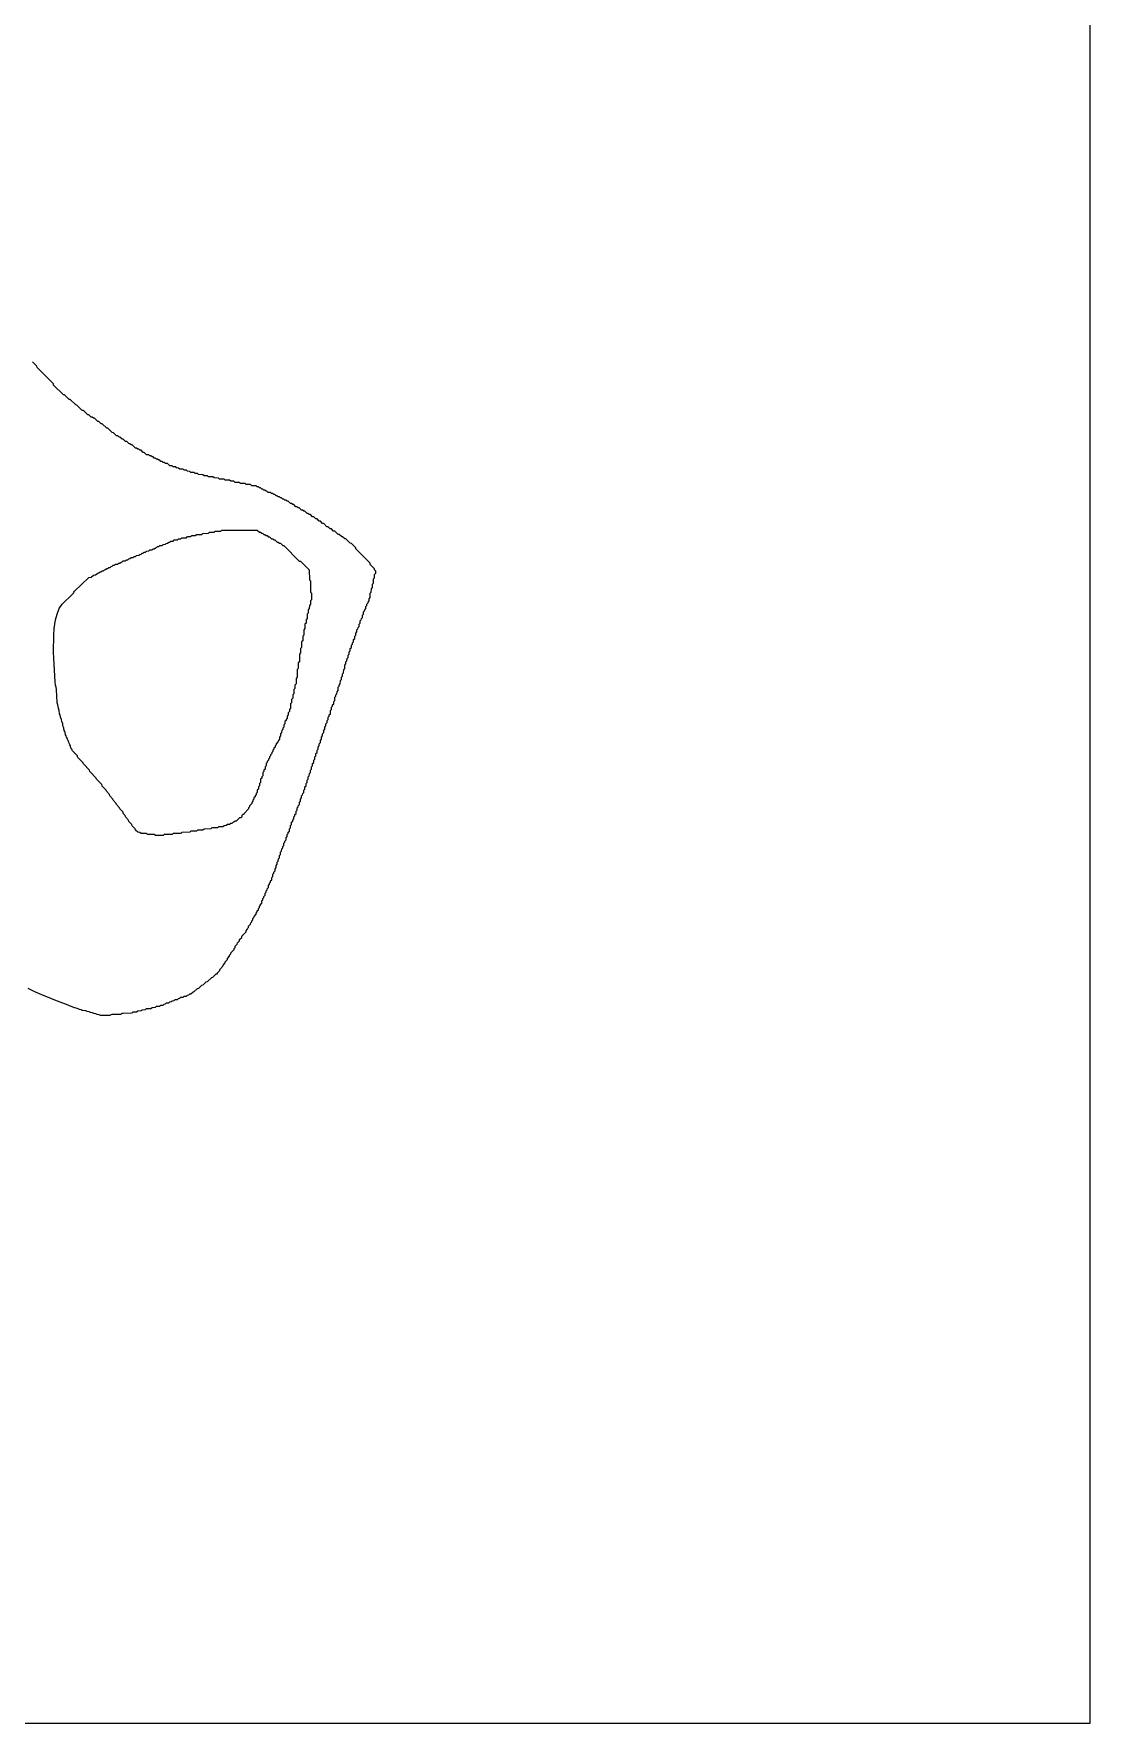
# Model space of a CAD drawing. Header units: millimetres. Extents: x 0 to 6416, y -3898 to 1268.
# Drawn here: x 2041 to 2518, y -3898 to -3134 of the extents above; entities that cross this region are included whole.
import ezdxf

# ---------------------------------------------------------------- set-up
doc = ezdxf.new("R2010")
doc.units = ezdxf.units.MM
for name, color, linetype in [('CUT_OUTER', 1, 'Continuous'), ('ENGRAVE_NEXT', 3, 'Continuous'), ('SHEET_EDGE', 7, 'Continuous')]:
    doc.layers.add(name, color=color, linetype=linetype)

msp = doc.modelspace()

# ---------------------------------------------------------------- linework, layer by layer
at = {"layer": 'CUT_OUTER'}
msp.add_lwpolyline([(2038.57, -3565.6), (2041.64, -3567.1), (2044.7, -3568.43), (2048.85, -3570.1), (2050.7, -3570.77), (2054.2, -3572.22), (2055.2, -3572.54), (2058.7, -3574.03), (2061.2, -3574.76), (2061.7, -3574.98), (2062.7, -3575.21), (2063.2, -3575.43), (2064.7, -3575.69), (2065.2, -3575.92), (2066.2, -3576.14), (2066.7, -3576.38), (2067.7, -3576.6), (2068.2, -3576.85), (2069.2, -3577.04), (2069.7, -3577.31), (2070.7, -3577.46), (2071.2, -3577.77), (2071.7, -3577.78), (2075.7, -3577.74), (2076, -3577.6), (2076.2, -3577.4), (2076.7, -3577.32), (2080.7, -3577.22), (2080.95, -3577.1), (2081.2, -3576.85), (2081.7, -3576.78), (2085.7, -3576.69), (2086.2, -3576.28), (2087.7, -3576.19), (2088.2, -3575.78), (2089.7, -3575.68), (2090.2, -3575.27), (2091.7, -3575.18), (2092.2, -3574.76), (2094.2, -3574.67), (2094.7, -3574.24), (2096.2, -3574.16), (2096.7, -3573.72), (2098.2, -3573.66), (2098.7, -3573.21), (2099.7, -3573.16), (2100.2, -3572.7), (2100.81, -3572.6), (2101.2, -3572.21), (2102.2, -3572.15), (2102.7, -3571.69), (2103.3, -3571.6), (2103.7, -3571.2), (2104.7, -3571.15), (2105.2, -3570.69), (2106.2, -3570.64), (2106.7, -3570.18), (2107.28, -3570.1), (2107.7, -3569.68), (2108.7, -3569.64), (2109.2, -3569.17), (2110.2, -3569.14), (2110.7, -3568.66), (2111.26, -3568.6), (2111.7, -3568.16), (2112.2, -3568.14), (2113.2, -3567.16), (2113.75, -3567.1), (2115.2, -3565.66), (2115.75, -3565.6), (2117.2, -3564.16), (2117.74, -3564.1), (2119.2, -3562.66), (2119.74, -3562.6), (2121.7, -3560.65), (2122.2, -3560.63), (2123.7, -3559.14), (2124.2, -3559.12), (2124.24, -3558.6), (2125.23, -3557.6), (2125.25, -3557.1), (2126.7, -3555.63), (2126.74, -3555.1), (2127.73, -3554.1), (2127.74, -3553.6), (2128.73, -3552.6), (2128.74, -3552.1), (2129.72, -3551.1), (2129.74, -3550.6), (2130.23, -3550.1), (2130.25, -3549.6), (2131.72, -3548.1), (2131.74, -3547.6), (2132.23, -3547.1), (2132.24, -3546.6), (2133.2, -3545.63), (2133.24, -3545.1), (2134.22, -3544.1), (2134.24, -3543.6), (2135.22, -3542.6), (2135.24, -3542.1), (2137.22, -3540.1), (2137.23, -3539.6), (2137.72, -3539.1), (2137.73, -3538.6), (2138.22, -3538.1), (2138.24, -3537.6), (2139.22, -3536.6), (2139.23, -3536.1), (2139.72, -3535.6), (2139.73, -3535.1), (2140.22, -3534.6), (2140.23, -3534.1), (2140.72, -3533.6), (2140.74, -3533.1), (2141.72, -3532.1), (2141.73, -3531.6), (2142.22, -3531.1), (2142.23, -3530.6), (2142.72, -3530.1), (2142.73, -3529.6), (2143.22, -3529.1), (2143.23, -3528.6), (2143.72, -3528.1), (2143.73, -3527.6), (2144.22, -3527.1), (2144.23, -3526.1), (2144.7, -3525.63), (2144.73, -3525.1), (2145.22, -3524.6), (2145.23, -3524.1), (2145.72, -3523.6), (2145.73, -3522.6), (2146.2, -3522.13), (2146.23, -3521.6), (2146.72, -3521.1), (2146.73, -3520.6), (2147.22, -3520.1), (2147.23, -3519.1), (2147.7, -3518.63), (2147.73, -3518.1), (2148.22, -3517.6), (2148.23, -3517.1), (2148.72, -3516.6), (2148.73, -3515.6), (2149.22, -3515.1), (2149.23, -3514.1), (2149.7, -3513.63), (2149.73, -3513.1), (2150.22, -3512.6), (2150.23, -3511.6), (2150.72, -3511.1), (2150.73, -3510.1), (2151.22, -3509.6), (2151.23, -3508.6), (2151.72, -3508.1), (2151.73, -3507.1), (2152.22, -3506.6), (2152.23, -3505.6), (2152.72, -3505.1), (2152.73, -3504.1), (2153.22, -3503.6), (2153.23, -3502.6), (2153.7, -3502.13), (2153.73, -3501.6), (2154.22, -3501.1), (2154.23, -3500.1), (2154.7, -3499.63), (2154.73, -3499.1), (2155.22, -3498.6), (2155.23, -3497.6), (2155.72, -3497.1), (2155.73, -3496.1), (2156.2, -3495.63), (2156.23, -3495.1), (2156.72, -3494.6), (2156.73, -3493.6), (2157.22, -3493.1), (2157.23, -3492.1), (2157.72, -3491.6), (2157.73, -3490.6), (2158.2, -3490.13), (2158.23, -3489.6), (2158.72, -3489.1), (2158.73, -3488.1), (2159.2, -3487.63), (2159.23, -3487.1), (2159.72, -3486.6), (2159.73, -3485.6), (2160.22, -3485.1), (2160.23, -3484.1), (2160.7, -3483.63), (2160.73, -3483.1), (2161.22, -3482.6), (2161.23, -3481.6), (2161.72, -3481.1), (2161.73, -3480.1), (2162.22, -3479.6), (2162.23, -3478.6), (2162.7, -3478.13), (2162.73, -3477.6), (2163.22, -3477.1), (2163.23, -3476.1), (2163.72, -3475.6), (2163.73, -3474.6), (2164.22, -3474.1), (2164.23, -3473.1), (2164.72, -3472.6), (2164.73, -3471.6), (2165.22, -3471.1), (2165.23, -3470.1), (2165.72, -3469.6), (2165.73, -3468.6), (2166.22, -3468.1), (2166.23, -3467.1), (2166.72, -3466.6), (2166.73, -3465.6), (2167.22, -3465.1), (2167.23, -3464.1), (2167.72, -3463.6), (2167.73, -3462.6), (2168.22, -3462.1), (2168.23, -3461.1), (2168.72, -3460.6), (2168.73, -3459.6), (2169.22, -3459.1), (2169.23, -3458.1), (2169.72, -3457.6), (2169.73, -3456.6), (2170.22, -3456.1), (2170.23, -3455.1), (2170.72, -3454.6), (2170.73, -3453.6), (2171.22, -3453.1), (2171.23, -3452.1), (2171.72, -3451.6), (2171.73, -3450.6), (2172.22, -3450.1), (2172.23, -3449.1), (2172.72, -3448.6), (2172.73, -3447.6), (2173.22, -3447.1), (2173.23, -3446.1), (2173.72, -3445.6), (2173.73, -3444.6), (2174.22, -3444.1), (2174.23, -3443.1), (2174.7, -3442.63), (2174.73, -3442.1), (2175.22, -3441.6), (2175.23, -3440.1), (2175.72, -3439.6), (2175.73, -3438.6), (2176.2, -3438.13), (2176.23, -3437.6), (2176.72, -3437.1), (2176.73, -3436.1), (2177.22, -3435.6), (2177.24, -3434.1), (2177.7, -3433.64), (2177.73, -3433.1), (2178.22, -3432.6), (2178.23, -3431.6), (2178.72, -3431.1), (2178.74, -3429.6), (2179.2, -3429.14), (2179.23, -3428.6), (2179.72, -3428.1), (2179.74, -3426.6), (2180.22, -3426.1), (2180.24, -3425.1), (2180.72, -3424.6), (2180.73, -3423.6), (2181.22, -3423.1), (2181.24, -3421.6), (2181.72, -3421.1), (2181.74, -3419.6), (2182.22, -3419.1), (2182.24, -3418.1), (2182.72, -3417.6), (2182.74, -3416.6), (2183.22, -3416.1), (2183.24, -3415.1), (2183.72, -3414.6), (2183.74, -3413.6), (2184.22, -3413.1), (2184.24, -3412.1), (2184.72, -3411.6), (2184.74, -3410.6), (2185.2, -3410.14), (2185.24, -3409.6), (2185.72, -3409.1), (2185.74, -3408.1), (2186.22, -3407.6), (2186.24, -3406.6), (2186.72, -3406.1), (2186.74, -3405.1), (2187.22, -3404.6), (2187.24, -3403.6), (2187.7, -3403.14), (2187.74, -3402.6), (2188.22, -3402.1), (2188.24, -3401.1), (2188.72, -3400.6), (2188.74, -3399.6), (2189.2, -3399.14), (2189.24, -3398.6), (2189.72, -3398.1), (2189.74, -3397.1), (2190.22, -3396.6), (2190.24, -3395.6), (2190.7, -3395.14), (2190.73, -3394.6), (2191.22, -3394.1), (2191.24, -3393.1), (2191.7, -3392.64), (2191.73, -3392.1), (2192.22, -3391.6), (2192.23, -3391.1), (2192.72, -3390.6), (2192.73, -3389.6), (2193.22, -3389.1), (2193.24, -3387.1), (2193.72, -3386.6), (2193.73, -3385.1), (2194.22, -3384.6), (2194.23, -3383.1), (2194.72, -3382.6), (2194.73, -3380.6), (2195.21, -3380.1), (2195.23, -3378.6), (2195.71, -3378.1), (2195.71, -3377.1), (2195.22, -3376.6), (2195.21, -3376.1), (2193.23, -3374.1), (2193.2, -3373.58), (2186.73, -3367.1), (2186.7, -3366.58), (2184.72, -3364.6), (2184.2, -3364.57), (2182.22, -3362.6), (2181.7, -3362.57), (2180.7, -3361.58), (2180.2, -3361.57), (2179.2, -3360.58), (2178.7, -3360.56), (2177.2, -3359.08), (2176.7, -3359.07), (2175.7, -3358.08), (2175.2, -3358.07), (2174.2, -3357.08), (2173.7, -3357.06), (2172.2, -3355.58), (2171.7, -3355.57), (2170.73, -3354.6), (2170.2, -3354.57), (2169.2, -3353.58), (2168.7, -3353.57), (2167.7, -3352.58), (2167.2, -3352.57), (2166.2, -3351.58), (2165.7, -3351.57), (2165.2, -3351.08), (2164.7, -3351.07), (2163.7, -3350.08), (2163.2, -3350.07), (2162.7, -3349.58), (2162.2, -3349.57), (2161.2, -3348.58), (2160.7, -3348.57), (2160.2, -3348.08), (2159.7, -3348.07), (2158.7, -3347.08), (2158.2, -3347.07), (2157.7, -3346.58), (2157.2, -3346.57), (2156.2, -3345.58), (2155.7, -3345.57), (2155.2, -3345.08), (2154.7, -3345.07), (2154.2, -3344.58), (2153.7, -3344.57), (2153.2, -3344.08), (2152.7, -3344.07), (2152.2, -3343.58), (2151.7, -3343.57), (2151.2, -3343.08), (2150.7, -3343.07), (2150.2, -3342.58), (2149.7, -3342.57), (2149.23, -3342.1), (2148.7, -3342.07), (2148.2, -3341.58), (2147.2, -3341.57), (2146.73, -3341.1), (2146.2, -3341.07), (2145.7, -3340.58), (2145.2, -3340.57), (2144.7, -3340.08), (2144.2, -3340.07), (2143.7, -3339.58), (2143.2, -3339.57), (2142.7, -3339.08), (2142.2, -3339.07), (2141.7, -3338.59), (2139.7, -3338.57), (2139.2, -3338.08), (2137.2, -3338.07), (2136.7, -3337.58), (2134.7, -3337.56), (2134.2, -3337.08), (2132.2, -3337.06), (2131.7, -3336.58), (2130.2, -3336.56), (2129.7, -3336.08), (2127.7, -3336.06), (2127.2, -3335.58), (2125.2, -3335.56), (2124.7, -3335.08), (2122.7, -3335.06), (2122.2, -3334.58), (2120.2, -3334.55), (2119.7, -3334.08), (2118.2, -3334.06), (2117.7, -3333.58), (2115.7, -3333.55), (2115.2, -3333.07), (2114.2, -3333.05), (2113.7, -3332.58), (2112.2, -3332.55), (2111.7, -3332.07), (2110.7, -3332.05), (2110.2, -3331.57), (2109.2, -3331.55), (2108.7, -3331.08), (2107.2, -3331.05), (2106.7, -3330.57), (2105.7, -3330.55), (2105.2, -3330.07), (2104.2, -3330.05), (2103.7, -3329.57), (2102.7, -3329.54), (2101.7, -3328.57), (2100.7, -3328.55), (2100.25, -3328.1), (2099.7, -3328.05), (2099.2, -3327.57), (2098.7, -3327.55), (2098.2, -3327.07), (2097.7, -3327.05), (2097.2, -3326.57), (2096.7, -3326.55), (2096.2, -3326.07), (2095.7, -3326.05), (2095.2, -3325.57), (2094.7, -3325.55), (2094.2, -3325.07), (2093.7, -3325.05), (2093.2, -3324.57), (2092.2, -3324.54), (2091.2, -3323.57), (2090.7, -3323.55), (2089.7, -3322.57), (2089.2, -3322.55), (2088.7, -3322.07), (2088.2, -3322.05), (2087.7, -3321.57), (2087.2, -3321.54), (2085.7, -3320.07), (2085.2, -3320.05), (2084.7, -3319.57), (2084.2, -3319.55), (2083.24, -3318.6), (2082.7, -3318.55), (2081.7, -3317.57), (2081.2, -3317.55), (2080.2, -3316.57), (2079.7, -3316.55), (2079.2, -3316.07), (2078.7, -3316.05), (2077.24, -3314.6), (2076.7, -3314.55), (2074.74, -3312.6), (2074.2, -3312.55), (2072.2, -3310.57), (2071.7, -3310.55), (2070.7, -3309.57), (2070.2, -3309.55), (2068.7, -3308.07), (2068.2, -3308.06), (2067.7, -3307.57), (2067.2, -3307.55), (2066.2, -3306.57), (2065.7, -3306.55), (2063.74, -3304.6), (2063.2, -3304.55), (2060.74, -3302.1), (2060.2, -3302.05), (2057.74, -3299.6), (2057.2, -3299.55), (2055.2, -3297.57), (2054.7, -3297.55), (2050.25, -3293.1), (2050.2, -3292.56), (2042.75, -3285.1), (2042.7, -3284.56), (2040.75, -3282.6)], dxfattribs=at)
at = {"layer": 'ENGRAVE_NEXT'}
msp.add_lwpolyline([(2092.2, -3495.67), (2089.7, -3495.63), (2089.2, -3495.16), (2088.2, -3495.13), (2087.2, -3494.15), (2087.12, -3493.6), (2085.7, -3492.17), (2085.6, -3491.6), (2084.2, -3490.18), (2084.09, -3489.6), (2082.63, -3488.1), (2082.58, -3487.6), (2081.63, -3486.6), (2081.57, -3486.1), (2080.12, -3484.6), (2080.06, -3484.1), (2078.62, -3482.6), (2078.55, -3482.1), (2077.11, -3480.6), (2077.04, -3480.1), (2075.6, -3478.6), (2075.53, -3478.1), (2074.1, -3476.6), (2074.02, -3476.1), (2072.2, -3474.24), (2072.09, -3474.1), (2072, -3473.6), (2069.7, -3471.25), (2069.58, -3471.1), (2069.49, -3470.6), (2066.7, -3467.76), (2066.58, -3467.6), (2066.48, -3467.1), (2063.7, -3464.27), (2063.57, -3464.1), (2063.46, -3463.6), (2061.2, -3461.28), (2061.06, -3461.1), (2060.95, -3460.6), (2058.7, -3458.27), (2058.57, -3458.1), (2058.49, -3457.6), (2058.07, -3457.1), (2057.92, -3456.1), (2057.53, -3455.6), (2057.43, -3455.1), (2057.04, -3454.6), (2056.87, -3453.6), (2056.51, -3453.1), (2056.39, -3452.6), (2056.01, -3452.1), (2055.9, -3451.6), (2055.53, -3451.1), (2055.44, -3450.1), (2055.31, -3449.6), (2055, -3449.1), (2054.9, -3448.1), (2054.76, -3447.6), (2054.47, -3447.1), (2054.36, -3446.1), (2053.95, -3445.1), (2053.82, -3444.1), (2053.41, -3443.1), (2053.17, -3442.1), (2052.92, -3441.6), (2052.74, -3440.1), (2052.37, -3439.1), (2052.19, -3437.6), (2051.84, -3436.6), (2051.48, -3430.6), (2051.35, -3429.6), (2051.09, -3428.6), (2050.94, -3427.1), (2050.31, -3416.6), (2050.21, -3413.6), (2050.33, -3406.1), (2050.51, -3403.1), (2050.73, -3401.1), (2051.06, -3399.1), (2051.82, -3396.6), (2052.68, -3394.1), (2054.06, -3392.1), (2058.7, -3387.59), (2059.15, -3387.1), (2059.4, -3386.6), (2059.7, -3386.24), (2066.04, -3380.1), (2066.2, -3379.99), (2067.2, -3379.87), (2068.2, -3379), (2069.2, -3378.88), (2070.2, -3378), (2070.7, -3377.93), (2071.2, -3377.5), (2071.7, -3377.44), (2072.2, -3377), (2072.7, -3376.94), (2073.2, -3376.51), (2073.7, -3376.45), (2074.2, -3376.01), (2074.7, -3375.96), (2075.2, -3375.51), (2075.7, -3375.46), (2076.2, -3375.02), (2076.7, -3374.97), (2077.2, -3374.52), (2077.7, -3374.48), (2078.2, -3374.03), (2079.2, -3373.97), (2079.7, -3373.52), (2080.2, -3373.48), (2080.7, -3373.03), (2081.2, -3372.99), (2081.7, -3372.54), (2082.7, -3372.48), (2083.2, -3372.03), (2083.7, -3371.99), (2084.2, -3371.54), (2084.7, -3371.5), (2085.2, -3371.05), (2086.2, -3370.99), (2086.59, -3370.6), (2087.2, -3370.51), (2087.7, -3370.05), (2088.7, -3370), (2089.1, -3369.6), (2089.7, -3369.51), (2090.2, -3369.05), (2090.7, -3369.02), (2091.2, -3368.55), (2091.7, -3368.52), (2092.2, -3368.06), (2093.2, -3368.02), (2093.7, -3367.56), (2094.7, -3367.51), (2095.12, -3367.1), (2095.7, -3367.02), (2096.2, -3366.56), (2096.7, -3366.53), (2097.2, -3366.06), (2097.7, -3366.04), (2098.2, -3365.56), (2099.2, -3365.53), (2099.7, -3365.06), (2100.7, -3365.03), (2101.13, -3364.6), (2101.7, -3364.54), (2102.2, -3364.06), (2102.7, -3364.05), (2103.2, -3363.57), (2104.2, -3363.55), (2104.7, -3363.07), (2106.2, -3363.04), (2106.7, -3362.57), (2107.7, -3362.55), (2108.2, -3362.07), (2110.2, -3362.05), (2110.7, -3361.57), (2112.2, -3361.55), (2112.7, -3361.08), (2114.2, -3361.05), (2114.7, -3360.58), (2117.2, -3360.55), (2117.7, -3360.08), (2120.2, -3360.06), (2120.7, -3359.58), (2122.7, -3359.56), (2123.2, -3359.08), (2125.7, -3359.06), (2126.2, -3358.58), (2142.2, -3358.59), (2143.2, -3359.57), (2143.7, -3359.58), (2144.2, -3360.07), (2144.7, -3360.08), (2145.2, -3360.57), (2145.7, -3360.58), (2146.2, -3361.07), (2146.7, -3361.08), (2147.2, -3361.58), (2147.7, -3361.58), (2148.7, -3362.57), (2149.2, -3362.58), (2149.7, -3363.07), (2150.2, -3363.08), (2151.2, -3364.07), (2151.7, -3364.08), (2152.2, -3364.57), (2152.7, -3364.58), (2153.7, -3365.57), (2154.22, -3365.6), (2161.2, -3372.57), (2161.72, -3372.6), (2165.71, -3376.6), (2165.73, -3381.1), (2166.22, -3381.6), (2166.23, -3386.6), (2166.72, -3387.1), (2166.72, -3390.1), (2166.23, -3390.6), (2166.22, -3392.1), (2165.74, -3392.6), (2165.72, -3394.1), (2165.24, -3394.6), (2165.22, -3396.1), (2164.74, -3396.6), (2164.72, -3398.6), (2164.24, -3399.1), (2164.22, -3400.6), (2163.74, -3401.1), (2163.72, -3403.1), (2163.24, -3403.6), (2163.22, -3406.1), (2162.74, -3406.6), (2162.72, -3408.6), (2162.24, -3409.1), (2162.22, -3411.6), (2161.74, -3412.1), (2161.72, -3414.1), (2161.24, -3414.6), (2161.22, -3418.1), (2160.74, -3418.6), (2160.72, -3421.1), (2160.24, -3421.6), (2160.22, -3425.1), (2159.73, -3425.6), (2159.71, -3428.1), (2159.23, -3428.6), (2159.22, -3430.1), (2158.73, -3430.6), (2158.71, -3432.6), (2158.23, -3433.1), (2158.22, -3434.6), (2157.73, -3435.1), (2157.72, -3436.6), (2157.23, -3437.1), (2157.21, -3439.1), (2156.73, -3439.6), (2156.71, -3440.6), (2156.23, -3441.1), (2156.21, -3442.1), (2155.73, -3442.6), (2155.71, -3443.6), (2155.23, -3444.1), (2155.2, -3444.63), (2154.73, -3445.1), (2154.72, -3446.1), (2154.23, -3446.6), (2154.22, -3447.6), (2153.73, -3448.1), (2153.7, -3448.63), (2153.23, -3449.1), (2153.22, -3450.1), (2152.73, -3450.6), (2152.72, -3451.6), (2152.23, -3452.1), (2152.21, -3453.1), (2151.73, -3453.6), (2151.7, -3454.12), (2150.73, -3455.1), (2150.72, -3455.6), (2150.23, -3456.1), (2150.22, -3456.6), (2149.73, -3457.1), (2149.72, -3457.6), (2149.23, -3458.1), (2149.22, -3458.6), (2148.73, -3459.1), (2148.72, -3459.6), (2148.23, -3460.1), (2148.22, -3460.6), (2147.73, -3461.1), (2147.72, -3461.6), (2147.23, -3462.1), (2147.22, -3462.6), (2146.73, -3463.1), (2146.7, -3463.64), (2146.24, -3464.1), (2146.22, -3465.1), (2145.73, -3465.6), (2145.72, -3466.6), (2145.23, -3467.1), (2145.2, -3467.64), (2144.74, -3468.1), (2144.72, -3469.6), (2144.23, -3470.1), (2144.2, -3470.64), (2143.74, -3471.1), (2143.72, -3472.6), (2143.23, -3473.1), (2143.22, -3474.1), (2142.73, -3474.6), (2142.72, -3475.6), (2142.23, -3476.1), (2142.22, -3477.1), (2141.73, -3477.6), (2141.72, -3478.1), (2141.23, -3478.6), (2141.22, -3479.1), (2140.73, -3479.6), (2140.72, -3480.1), (2140.23, -3480.6), (2140.22, -3481.1), (2139.73, -3481.6), (2139.72, -3482.1), (2138.73, -3483.1), (2138.72, -3483.6), (2138.23, -3484.1), (2138.22, -3484.6), (2136.23, -3486.6), (2136.2, -3487.12), (2135.7, -3487.14), (2135.24, -3487.6), (2135.22, -3488.1), (2134.72, -3488.6), (2134.2, -3488.63), (2132.72, -3490.1), (2132.2, -3490.13), (2131.7, -3490.62), (2131.2, -3490.63), (2130.73, -3491.1), (2130.2, -3491.13), (2129.7, -3491.62), (2128.7, -3491.64), (2128.2, -3492.12), (2127.2, -3492.14), (2126.7, -3492.62), (2124.7, -3492.65), (2124.2, -3493.12), (2121.7, -3493.16), (2121.2, -3493.63), (2118.2, -3493.66), (2117.7, -3494.13), (2115.2, -3494.17), (2114.7, -3494.63), (2112.2, -3494.67), (2111.7, -3495.13), (2108.2, -3495.17), (2107.7, -3495.63), (2104.2, -3495.68), (2103.7, -3496.13), (2100.2, -3496.17), (2099.7, -3496.63), (2096.2, -3496.63), (2095.7, -3496.17), (2092.7, -3496.13), (2092.2, -3495.67)], close=True, dxfattribs=at)
at = {"layer": 'SHEET_EDGE'}
msp.add_lwpolyline([(1299.2, -3897.6), (2518.4, -3897.6), (2518.4, -2678.4), (1299.2, -2678.4)], close=True, dxfattribs=at)

doc.saveas('drawing.dxf')
